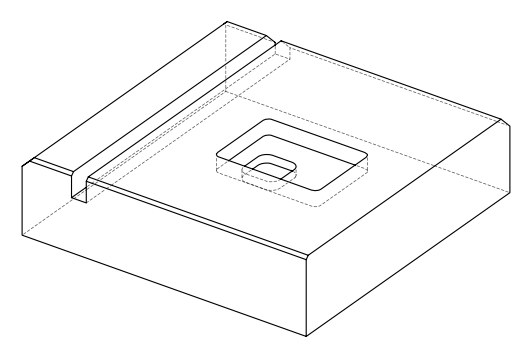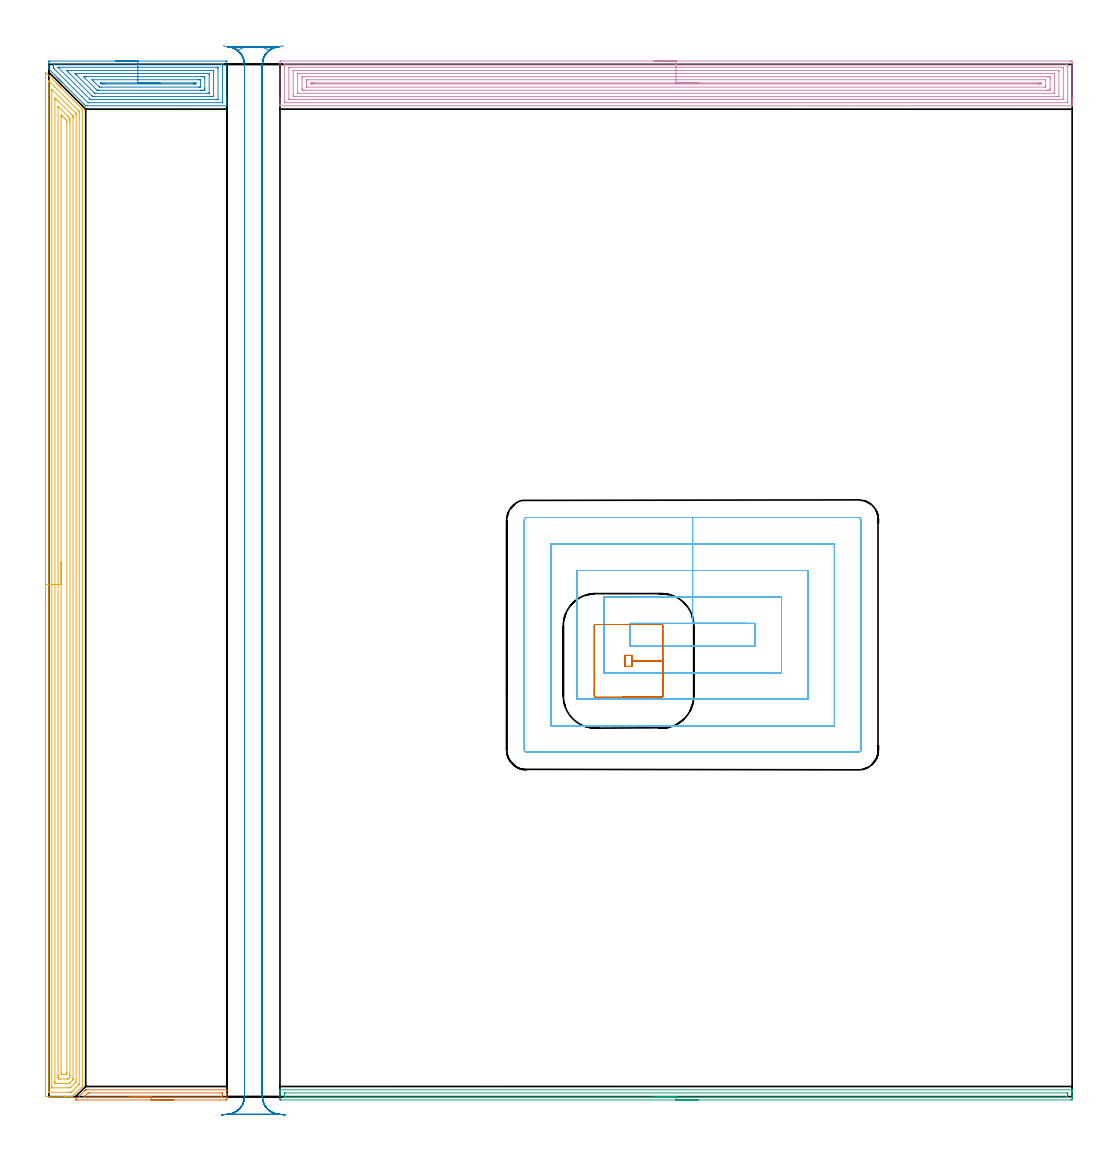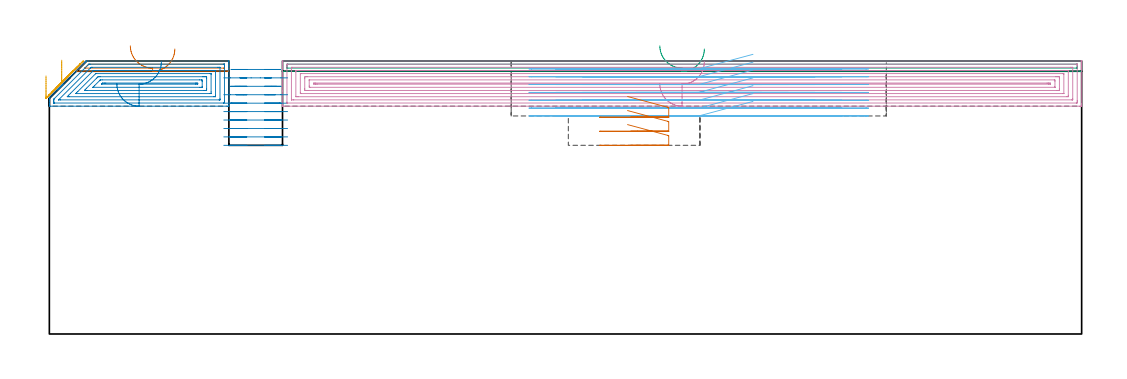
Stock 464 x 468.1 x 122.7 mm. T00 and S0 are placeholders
(PLAN: 8 operations, 3 tool changes, 103.9 min)
(1 AREA_MILL | FG_CHAMFER_SURFACE | UGT0205_001 | 1.24 min | 792 mm3)
(2 AREA_MILL_1 | FG_CHAMFER_SURFACE_1 | UGT0205_001 | 4.95 min | 18239 mm3)
(3 AREA_MILL_2 | FG_CHAMFER_SURFACE_2 | UGT0205_001 | 5.92 min | 3836 mm3)
(4 AREA_MILL_3 | FG_CHAMFER_SURFACE_3 | UGT0205_001 | 23.22 min | 75639 mm3)
(5 AREA_MILL_4 | FG_CHAMFER_SURFACE_4 | UGT0205_001 | 22.22 min | 63176 mm3)
(6 MILL_RECTANGULAR_POCKET | POCKET_RECTANGULAR_STRAIGHT | NXT0201_012 | Follow Part, ap 4, ae 75% | 24.22 min | 508058 mm3)
(7 MILL_RECTANGULAR_POCKET_1 | POCKET_RECTANGULAR_STRAIGHT_1 | UGT0201_006 | Follow Part, ap 7, ae 75% | 1.56 min | 45173 mm3)
(8 MILL_RECTANGULAR_SLOT | SLOT_RECTANGULAR | NXT0201_012 | Follow Part, ap 4, ae 75% | 20.57 min | 424303 mm3)
(TOOL UGT0205_001 | Chamfer Mill 20 x 3 x 45 deg. | D20 FL50 Z2)
(TOOL NXT0201_012 | ENDMILL 16mm [2P460-1600-NA 1630] | D16 FL38 Z6)
(TOOL UGT0201_006 | End Mill 28 mm | D28 FL25 Z2)
(OP 1 AREA_MILL)
G17 G21 G94 G90
T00 M6
G54
G17 G0 G90 X56.4 Y-1.5 S1061 M3
G43 Z132.7 H0
Z128.1
G94 G1 X56.362 Z127.228 F250.
X56.248 Z126.364
X56.059 Z125.512
X55.797 Z124.68
X55.463 Z123.874
X55.06 Z123.1
X54.592 Z122.364
X54.06 Z121.672
X53.471 Z121.029
X52.828 Z120.44
X52.136 Z119.909
X51.4 Z119.44
X50.626 Z119.037
X49.82 Z118.703
X48.988 Z118.441
X48.136 Z118.252
X47.272 Z118.138
X46.4 Z118.1
X12.296 Y-1.499 Z118.101
X12.118 Y-1.492 Z118.105
X12.188 Y-1.417 Z118.18
X12.351 Y-1.249 Z118.35
X16.2 Y2.6 Z122.199
X16.619 Y3.019 Z122.619
X16.705 Y3.094 Z122.692
X17.088 Y3.1 Z122.7
X80.598
X80.69 Y3.097 Z122.689
X80.693 Y3.082 Z122.674
X80.7 Y2.857 Z122.456
Y1.209 Z120.808
Y0.8 Z120.396
Y0.596 Z120.193
Y-0.087 Z119.51
Y-0.291 Z119.306
X80.696 Y-0.974 Z118.62
X80.693 Y-1.49 Z118.104
X80.673 Y-1.492 Z118.103
X80.153 Y-1.5 Z118.1
X46.4
Y-0.086 Z119.514
X16.2
X15.995 Y-0.079 Z119.521
X16.008 Y-0.051 Z119.549
X16.017 Y-0.038 Z119.562
X16.082 Y0.031 Z119.631
X16.149 Y0.099 Z119.699
X17.088 Y1.038 Z120.638
X17.416 Y1.36 Z120.96
X17.608 Y1.546 Z121.146
X17.759 Y1.679 Z121.279
X17.976 Y1.686 Z121.286
X78.377
X78.598 Y1.679 Z121.279
X78.691 Y1.671 Z121.271
X78.695 Y1.617 Z121.217
X78.697 Y1.561 Z121.161
X78.7 Y1.365 Z120.965
Y0.8 Z120.4
Y0.478 Z120.078
X78.696 Y0.155 Z119.755
X78.69 Y-0.059 Z119.541
X78.687 Y-0.08 Z119.52
X78.68 Y-0.082 Z119.518
X78.654 Y-0.084 Z119.516
X78.599 Y-0.085 Z119.515
X78.377 Y-0.086 Z119.514
X46.4
X45.528 Z119.552
X44.664 Z119.666
X43.812 Z119.855
X42.98 Z120.117
X42.174 Z120.451
X41.4 Z120.854
X40.664 Z121.323
X39.972 Z121.854
X39.329 Z122.443
X38.74 Z123.086
X38.208 Z123.778
X37.74 Z124.514
X37.337 Z125.288
X37.003 Z126.094
X36.741 Z126.926
X36.552 Z127.778
X36.438 Z128.643
X36.4 Z129.514
G0 Z132.7
M5
M2
(OP 2 AREA_MILL_1)
G17 G21 G94 G90
T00 M6
G54
G17 G0 G90 X30.35 Y469.6 S1061 M3
G43 Z132.7 H0
Z112.4
G94 G1 X30.388 Z111.528 F250.
X30.502 Z110.664
X30.691 Z109.812
X30.953 Z108.98
X31.287 Z108.174
X31.69 Z107.4
X32.158 Z106.664
X32.69 Z105.972
X33.279 Z105.329
X33.922 Z104.74
X34.614 Z104.209
X35.35 Z103.74
X36.124 Z103.337
X36.93 Z103.003
X37.762 Z102.741
X38.614 Z102.552
X39.478 Z102.438
X40.35 Z102.4
X80.087
X80.526 Y469.595 Z102.403
X80.69 Y469.592 Z102.406
X80.7 Y469.424 Z102.574
Y453.002 Z118.993
Y452.398 Z119.597
Y451.844 Z120.153
Y451.516 Z120.48
Y450.963 Z121.033
Y450.634 Z121.36
Y449.978 Z122.021
Y449.637 Z122.362
X80.694 Y449.304 Z122.686
X80.693 Y449.302 Z122.688
X80.534 Y449.3 Z122.7
X17.579
X16.731 Y449.305 Z122.695
X16.7 Y449.307 Z122.693
X16.686 Y449.316 Z122.683
X16.247 Y449.753 Z122.247
X15.806 Y450.194 Z121.806
X6.242 Y459.757 Z112.241
X6.107 Y459.891 Z112.105
X5.971 Y460.028 Z111.969
X5.807 Y460.192 Z111.806
X5.666 Y460.332 Z111.664
X5.524 Y460.475 Z111.523
X5.372 Y460.627 Z111.371
X5.225 Y460.772 Z111.223
X5.078 Y460.921 Z111.076
X4.937 Y461.062 Z110.935
X4.785 Y461.213 Z110.782
X4.631 Y461.368 Z110.63
X4.501 Y461.498 Z110.5
X4.344 Y461.654 Z110.341
X4.185 Y461.814 Z110.184
X4.066 Y461.933 Z110.065
X3.903 Y462.095 Z109.9
X3.738 Y462.261 Z109.737
X0.002 Y465.998 Z106.001
X0. Y466.005 Z105.994
Y466.727 Z105.272
Y467.384 Z104.611
Y468.594 Z103.403
X0.005 Y469.147 Z102.847
X0.01 Y469.59 Z102.405
X0.16 Y469.594 Z102.402
X0.613 Y469.6 Z102.4
X40.35
Y468.186 Z103.814
X78.301 Y468.185 Z103.815
X78.383 Y468.184 Z103.816
X78.67 Y468.179 Z103.821
X78.69 Y468.086 Z103.914
X78.697 Y467.875 Z104.125
X78.699 Y467.384 Z104.616
X78.7 Y466.99 Z105.01
X78.699 Y451.516 Z120.484
X78.697 Y451.125 Z120.875
X78.69 Y450.732 Z121.268
X78.677 Y450.721 Z121.279
X78.656 Y450.718 Z121.282
X78.606 Y450.716 Z121.284
X78.504 Y450.715 Z121.285
X78.301 Y450.714 Z121.286
X18.391
X17.985 Y450.718 Z121.282
X17.783 Y450.721 Z121.279
X17.736 Y450.726 Z121.274
X17.678 Y450.779 Z121.221
X17.579 Y450.872 Z121.128
X14.954 Y453.496 Z118.504
X2.399 Y466.051 Z105.949
X2.174 Y466.279 Z105.721
X2.064 Y466.393 Z105.607
X2.013 Y466.449 Z105.551
X2.01 Y466.502 Z105.498
X2.002 Y466.894 Z105.106
X2.001 Y467.384 Z104.616
X2.003 Y467.775 Z104.225
X2.01 Y468.168 Z103.832
X2.023 Y468.179 Z103.821
X2.044 Y468.182 Z103.818
X2.094 Y468.184 Z103.816
X2.196 Y468.185 Z103.815
X2.399 Y468.186 Z103.814
X40.35
Y466.772 Z105.228
X76.243 Y466.771 Z105.229
X76.515
X76.606 Y466.769 Z105.231
X76.677 Y466.765 Z105.235
X76.69 Y466.763 Z105.237
X76.694 Y466.736 Z105.264
X76.697 Y466.685 Z105.315
X76.699 Y466.502 Z105.498
X76.7 Y466.32 Z105.68
X76.699 Y452.217 Z119.783
X76.693 Y452.155 Z119.845
X76.69 Y452.137 Z119.863
X76.683 Y452.135 Z119.865
X76.651 Y452.132 Z119.868
X76.515 Y452.13 Z119.87
X75.895 Y452.129 Z119.871
X75.622 Y452.128 Z119.872
X19.365 Y452.129 Z119.871
X19.095 Y452.131 Z119.869
X18.821 Y452.135 Z119.865
X18.767 Y452.143 Z119.857
X18.74 Y452.167 Z119.833
X18.675 Y452.228 Z119.772
X18.502 Y452.398 Z119.602
X18.472 Y452.427 Z119.573
X4.398 Y466.502 Z105.498
X4.185 Y466.719 Z105.281
X4.146 Y466.765 Z105.235
X4.149 Y466.766 Z105.234
X4.185 Y466.768 Z105.232
X4.806 Y466.771 Z105.229
X5.078
X40.35 Y466.772 Z105.228
Y465.357 Z106.643
X73.836
X74.104 Y465.356 Z106.644
X74.574 Y465.352 Z106.648
X74.678 Y465.35 Z106.65
X74.69 Y465.169 Z106.831
X74.7 Y464.769 Z107.231
Y464.739 Z107.261
X74.699 Y453.734 Z118.266
X74.697 Y453.628 Z118.372
X74.694 Y453.575 Z118.425
X74.691 Y453.554 Z118.446
X74.669 Y453.55 Z118.45
X74.459 Y453.546 Z118.454
X73.836 Y453.543 Z118.457
X73.569
X20.258
X19.99 Y453.544 Z118.456
X19.836 Y453.548 Z118.452
X19.82 Y453.549 Z118.451
X19.779 Y453.581 Z118.419
X19.675 Y453.679 Z118.321
X19.548 Y453.802 Z118.198
X9.542 Y463.806 Z108.194
X8.65 Y464.7 Z107.3
X8.611 Y464.739 Z107.261
X8.031 Y465.35 Z106.65
X8.65 Y465.355 Z106.645
X8.917 Y465.357 Z106.643
X40.35
Y463.943 Z108.057
X72.137
X72.31 Y463.941 Z108.059
X72.655 Y463.936 Z108.064
X72.692 Y463.93 Z108.07
X72.695 Y463.923 Z108.077
X72.698 Y463.9 Z108.1
X72.7 Y463.858 Z108.142
Y463.217 Z108.783
X72.699 Y455.284 Z116.716
X72.693 Y455.042 Z116.958
X72.69 Y454.969 Z117.031
X72.396 Y454.961 Z117.039
X72.223 Y454.958 Z117.042
X21.065
X20.892 Y454.961 Z117.039
X20.846 Y454.964 Z117.036
X20.833 Y454.972 Z117.028
X20.806 Y454.994 Z117.006
X20.756 Y455.042 Z116.958
X12.822 Y462.976 Z109.024
X12.221 Y463.579 Z108.421
X11.952 Y463.858 Z108.142
X11.892 Y463.937 Z108.063
X12.049 Y463.941 Z108.059
X12.135 Y463.943 Z108.057
X40.35
Y462.529 Z109.471
X69.372
X69.826 Y462.527 Z109.473
X70.265 Y462.523 Z109.477
X70.69 Y462.518 Z109.482
X70.695 Y462.095 Z109.905
X70.699 Y461.666 Z110.334
Y457.258 Z114.742
X70.696 Y456.805 Z115.195
X70.693 Y456.383 Z115.617
X70.265 Y456.377 Z115.623
X69.81 Y456.373 Z115.627
X69.372 Y456.371 Z115.629
X68.918
X22.937
X22.483 Y456.372 Z115.628
X22.044 Y456.376 Z115.624
X21.902 Y456.378 Z115.622
X21.749 Y456.511 Z115.489
X21.447 Y456.805 Z115.195
X21.151 Y457.097 Z114.903
X16.686 Y461.561 Z110.439
X16.155 Y462.095 Z109.905
X15.793 Y462.462 Z109.538
X15.743 Y462.522 Z109.478
X15.793 Y462.523 Z109.477
X16.248 Y462.527 Z109.473
X16.686 Y462.529 Z109.471
X17.139
X40.35
Y461.115 Z110.885
X67.685
X68.479 Y461.114 Z110.886
X68.581 Y461.112 Z110.888
X68.661 Y461.108 Z110.892
X68.691 Y461.104 Z110.896
X68.695 Y461.088 Z110.912
X68.697 Y461.068 Z110.932
X68.7 Y460.995 Z111.005
X68.699 Y458.568 Z113.432
X68.698 Y458.352 Z113.648
X68.69 Y458.132 Z113.868
X68.667 Y457.792 Z114.208
X68.479 Y457.788 Z114.212
X68.378 Y457.786 Z114.214
X67.586 Y457.785 Z114.215
X23.73 Y457.786 Z114.214
X22.937 Y457.791 Z114.209
X22.917 Y457.792 Z114.208
X22.891 Y457.814 Z114.186
X22.837 Y457.863 Z114.137
X22.734 Y457.964 Z114.036
X22.53 Y458.167 Z113.833
X20.258 Y460.439 Z111.561
X19.606 Y461.103 Z110.897
X19.602 Y461.109 Z110.891
X19.611 Y461.11 Z110.89
X19.653 Y461.113 Z110.887
X19.739 Y461.114 Z110.886
X19.912 Y461.115 Z110.885
X40.35
Y459.7 Z112.3
X65.8
X66.443 Y459.696 Z112.304
X66.693 Y459.693 Z112.307
X66.7 Y459.45 Z112.55
Y459.443 Z112.557
X66.693 Y459.207 Z112.793
X66.052 Y459.201 Z112.799
X65.8 Y459.2 Z112.8
X25.362
X24.723 Y459.201 Z112.799
X24.079 Y459.204 Z112.796
X23.962 Y459.207 Z112.793
X23.83 Y459.323 Z112.677
X23.699 Y459.45 Z112.55
X23.568 Y459.581 Z112.419
X23.487 Y459.667 Z112.333
X23.464 Y459.695 Z112.305
X23.465
X23.492 Y459.698 Z112.302
X23.577 Y459.7 Z112.3
X40.35
X41.222 Z112.338
X42.086 Z112.451
X42.938 Z112.64
X43.77 Z112.903
X44.576 Z113.236
X45.35 Z113.639
X46.086 Z114.108
X46.778 Z114.639
X47.421 Z115.228
X48.01 Z115.872
X48.542 Z116.564
X49.01 Z117.3
X49.413 Z118.073
X49.747 Z118.879
X50.009 Z119.711
X50.198 Z120.563
X50.312 Z121.428
X50.35 Z122.3
G0 Z132.7
M5
M2
(OP 3 AREA_MILL_2)
G17 G21 G94 G90
T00 M6
G54
G17 G0 G90 X294.4 Y-1.5 S1061 M3
G43 Z132.7 H0
Z128.1
G94 G1 X294.362 Z127.228 F250.
X294.248 Z126.364
X294.059 Z125.512
X293.797 Z124.68
X293.463 Z123.874
X293.06 Z123.1
X292.592 Z122.364
X292.06 Z121.672
X291.471 Z121.029
X290.828 Z120.44
X290.136 Z119.908
X289.4 Z119.44
X288.626 Z119.037
X287.82 Z118.703
X286.988 Z118.441
X286.136 Z118.252
X285.272 Z118.138
X284.4 Z118.1
X105.409
X104.886 Y-1.494 Z118.103
X104.808 Y-1.491 Z118.105
X104.8 Y-0.974 Z118.621
Y-0.692 Z118.903
Y-0.087 Z119.507
Y0.476 Z120.073
Y0.8 Z120.396
Y1.363 Z120.959
Y1.687 Z121.282
Y2.334 Z121.933
Y2.716 Z122.315
X104.807 Y3.071 Z122.662
X104.81 Y3.097 Z122.688
X104.963 Y3.1 Z122.7
X463.837
X463.99 Y3.097 Z122.688
X463.993 Y3.071 Z122.662
X464. Y2.716 Z122.315
Y2.334 Z121.933
Y1.687 Z121.282
Y0.476 Z120.073
Y-0.087 Z119.507
Y-0.692 Z118.903
X463.998 Y-0.974 Z118.621
X463.992 Y-1.491 Z118.105
X463.914 Y-1.494 Z118.103
X463.391 Y-1.5 Z118.1
X284.4
Y-0.086 Z119.514
X107.195
X106.972 Y-0.084 Z119.516
X106.861 Y-0.081 Z119.519
X106.814 Y-0.079 Z119.521
X106.81 Y-0.045 Z119.555
X106.806 Y0.054 Z119.654
X106.801 Y0.304 Z119.904
Y0.8 Z120.4
X106.802 Y1.19 Z120.79
X106.81 Y1.584 Z121.184
X106.814 Y1.679 Z121.279
X106.861 Y1.681 Z121.281
X106.972 Y1.684 Z121.284
X107.195 Y1.686 Z121.286
X461.605
X461.828 Y1.684 Z121.284
X461.939 Y1.681 Z121.281
X461.986 Y1.679 Z121.279
X461.99 Y1.645 Z121.245
X461.994 Y1.546 Z121.146
X461.999 Y1.296 Z120.896
Y0.8 Z120.4
X461.998 Y0.41 Z120.01
X461.99 Y0.016 Z119.616
X461.986 Y-0.079 Z119.521
X461.939 Y-0.081 Z119.519
X461.828 Y-0.084 Z119.516
X461.605 Y-0.086 Z119.514
X284.4
X283.528 Z119.552
X282.664 Z119.666
X281.812 Z119.855
X280.98 Z120.117
X280.174 Z120.451
X279.4 Z120.854
X278.664 Z121.323
X277.972 Z121.854
X277.329 Z122.443
X276.74 Z123.086
X276.208 Z123.778
X275.74 Z124.514
X275.337 Z125.288
X275.003 Z126.094
X274.741 Z126.926
X274.552 Z127.778
X274.438 Z128.643
X274.4 Z129.514
G0 Z132.7
M5
M2
(OP 4 AREA_MILL_3)
G17 G21 G94 G90
T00 M6
G54
G17 G0 G90 X274.4 Y469.6 S1061 M3
G43 Z132.7 H0
Z112.4
G94 G1 X274.438 Z111.529 F250.
X274.552 Z110.664
X274.741 Z109.812
X275.003 Z108.98
X275.337 Z108.174
X275.74 Z107.4
X276.208 Z106.664
X276.74 Z105.972
X277.329 Z105.329
X277.972 Z104.74
X278.664 Z104.209
X279.4 Z103.74
X280.174 Z103.337
X280.98 Z103.003
X281.812 Z102.741
X282.664 Z102.552
X283.528 Z102.438
X284.4 Z102.4
X462.932
X463.391 Y469.599 Z102.401
X463.844 Y469.595 Z102.403
X463.991 Y469.592 Z102.406
X463.995 Y469.147 Z102.85
X464. Y468.545 Z103.452
Y452.999 Z118.996
Y452.398 Z119.596
Y451.838 Z120.159
Y451.516 Z120.48
Y450.956 Z121.04
Y450.634 Z121.36
Y449.991 Z122.008
Y449.63 Z122.369
X463.994 Y449.304 Z122.687
X463.993 Y449.303 Z122.688
X463.84 Y449.3 Z122.7
X463.837
X104.961
X104.807 Y449.303 Z122.688
X104.806 Y449.304 Z122.686
X104.8 Y449.629 Z122.37
Y449.991 Z122.008
Y450.634 Z121.36
Y451.838 Z120.159
Y452.398 Z119.596
Y462.836 Z109.161
Y468.546 Z103.451
X104.805 Y469.147 Z102.85
X104.81 Y469.592 Z102.406
X104.956 Y469.595 Z102.403
X105.409 Y469.6 Z102.4
X284.4
Y468.186 Z103.814
X461.605 Y468.185 Z103.815
X461.688 Y468.184 Z103.816
X461.972 Y468.179 Z103.821
X461.99 Y468.086 Z103.914
X461.997 Y467.879 Z104.121
X461.999 Y467.384 Z104.616
X462. Y466.994 Z105.006
X461.999 Y451.128 Z120.872
X461.991 Y450.737 Z121.263
X461.989 Y450.72 Z121.28
X461.984 Y450.718 Z121.282
X461.96 Y450.716 Z121.284
X461.91 Y450.715 Z121.285
X461.808 Y450.714 Z121.286
X107.195 Y450.715 Z121.285
X107.112 Y450.716 Z121.284
X106.828 Y450.721 Z121.279
X106.81 Y450.814 Z121.186
X106.803 Y451.021 Z120.979
X106.801 Y451.516 Z120.484
X106.8 Y451.906 Z120.094
X106.801 Y467.773 Z104.227
X106.809 Y468.163 Z103.837
X106.811 Y468.18 Z103.82
X106.816 Y468.182 Z103.818
X106.84 Y468.184 Z103.816
X106.89 Y468.185 Z103.815
X106.992 Y468.186 Z103.814
X284.4
Y466.771 Z105.229
X459.548
X459.82 Y466.769 Z105.231
X459.91 Y466.768 Z105.232
X459.975 Y466.765 Z105.235
X459.99 Y466.68 Z105.32
X459.995 Y466.502 Z105.498
X459.999 Y466.326 Z105.674
Y452.398 Z119.602
X459.997 Y452.223 Z119.777
X459.99 Y452.162 Z119.838
X459.982 Y452.135 Z119.865
X459.955 Y452.134 Z119.866
X459.82 Y452.131 Z119.869
X459.199 Y452.129 Z119.871
X458.927
X109.252
X108.98 Y452.131 Z119.869
X108.89 Y452.132 Z119.868
X108.826 Y452.135 Z119.865
X108.81 Y452.22 Z119.78
X108.805 Y452.398 Z119.602
X108.801 Y452.574 Z119.426
Y466.502 Z105.498
X108.803 Y466.677 Z105.323
X108.81 Y466.738 Z105.262
X108.818 Y466.765 Z105.235
X108.845 Y466.766 Z105.234
X108.98 Y466.769 Z105.231
X109.601 Y466.771 Z105.229
X109.873
X284.4
Y465.357 Z106.643
X457.409 Y465.356 Z106.644
X457.878 Y465.352 Z106.648
X457.982 Y465.35 Z106.65
X457.99 Y465.168 Z106.832
X458. Y464.774 Z107.226
Y464.739 Z107.261
X457.999 Y453.737 Z118.263
X457.998 Y453.631 Z118.369
X457.994 Y453.578 Z118.422
X457.991 Y453.556 Z118.444
X457.973 Y453.55 Z118.45
X457.764 Y453.546 Z118.454
X457.142 Y453.543 Z118.457
X456.875
X111.391
X110.922 Y453.548 Z118.452
X110.818 Y453.55 Z118.45
X110.81 Y453.732 Z118.268
X110.8 Y454.126 Z117.874
Y454.161 Z117.839
Y465.163 Z106.837
X110.802 Y465.269 Z106.731
X110.806 Y465.322 Z106.678
X110.809 Y465.344 Z106.656
X110.827 Y465.35 Z106.65
X111.036 Y465.354 Z106.646
X111.658 Y465.357 Z106.643
X111.925
X284.4
Y463.943 Z108.057
X455.443
X455.615 Y463.942 Z108.058
X455.96 Y463.936 Z108.064
X455.992 Y463.93 Z108.07
X455.996 Y463.923 Z108.077
X455.999 Y463.9 Z108.1
Y455.289 Z116.711
X455.994 Y455.042 Z116.958
X455.99 Y454.97 Z117.03
X455.702 Y454.961 Z117.039
X455.529 Y454.958 Z117.042
X455.443 Y454.957 Z117.043
X113.357
X113.185 Y454.958 Z117.042
X112.84 Y454.964 Z117.036
X112.808 Y454.97 Z117.03
X112.804 Y454.977 Z117.023
X112.801 Y455. Z117.
Y463.611 Z108.389
X112.806 Y463.858 Z108.142
X112.81 Y463.93 Z108.07
X113.098 Y463.939 Z108.061
X113.271 Y463.942 Z108.058
X113.357 Y463.943 Z108.057
X284.4
Y462.529 Z109.471
X452.678 Y462.528 Z109.472
X453.133 Y462.527 Z109.473
X453.571 Y462.522 Z109.478
X453.99 Y462.512 Z109.488
X453.996 Y462.095 Z109.905
X453.999 Y461.671 Z110.329
X454. Y457.264 Z114.736
X453.997 Y456.805 Z115.195
X453.993 Y456.388 Z115.612
X453.571 Y456.378 Z115.622
X453.116 Y456.373 Z115.627
X452.678 Y456.372 Z115.628
X452.225 Y456.371 Z115.629
X116.122 Y456.372 Z115.628
X115.667 Y456.373 Z115.627
X115.229 Y456.378 Z115.622
X114.81 Y456.388 Z115.612
X114.805 Y456.805 Z115.195
X114.801 Y457.229 Z114.771
X114.8 Y461.636 Z110.364
X114.803 Y462.095 Z109.905
X114.807 Y462.512 Z109.488
X115.229 Y462.522 Z109.478
X115.684 Y462.527 Z109.473
X116.122 Y462.528 Z109.472
X116.575 Y462.529 Z109.471
X284.4
Y461.115 Z110.885
X451.785 Y461.114 Z110.886
X451.887 Y461.113 Z110.887
X451.965 Y461.108 Z110.892
X451.991 Y461.102 Z110.898
X451.995 Y461.088 Z110.912
X451.998 Y461.07 Z110.93
X452. Y461.001 Z110.999
X451.999 Y458.358 Z113.642
X451.991 Y458.145 Z113.855
X451.974 Y457.792 Z114.208
X451.785 Y457.788 Z114.212
X451.685 Y457.786 Z114.214
X117.015
X116.913 Y457.787 Z114.213
X116.835 Y457.792 Z114.208
X116.809 Y457.797 Z114.203
X116.805 Y457.812 Z114.188
X116.802 Y457.83 Z114.17
X116.8 Y457.899 Z114.101
X116.801 Y460.542 Z111.458
X116.809 Y460.755 Z111.245
X116.826 Y461.108 Z110.892
X117.015 Y461.112 Z110.888
X117.115 Y461.114 Z110.886
X284.4 Y461.115 Z110.885
Y459.7 Z112.3
X449.107
X449.749 Y459.697 Z112.303
X450. Y459.693 Z112.307
Y459.207 Z112.793
X449.36 Y459.201 Z112.799
X449.107 Y459.2 Z112.8
X448.468
X119.693
X119.051 Y459.203 Z112.797
X118.8 Y459.207 Z112.793
Y459.693 Z112.307
X119.44 Y459.699 Z112.301
X119.693 Y459.7 Z112.3
X120.332
X284.4
X285.272 Z112.338
X286.136 Z112.451
X286.988 Z112.64
X287.82 Z112.903
X288.626 Z113.236
X289.4 Z113.639
X290.136 Z114.108
X290.828 Z114.639
X291.471 Z115.229
X292.06 Z115.872
X292.592 Z116.564
X293.06 Z117.3
X293.463 Z118.073
X293.797 Z118.879
X294.059 Z119.711
X294.248 Z120.563
X294.362 Z121.428
X294.4 Z122.3
G0 Z132.7
M5
M2
(OP 5 AREA_MILL_4)
G17 G21 G94 G90
T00 M6
G54
G17 G0 G90 X-1.5 Y222.25 S1061 M3
G43 Z132.7 H0
Z116.
G94 G1 Y222.288 Z115.128 F250.
Y222.402 Z114.264
Y222.591 Z113.412
Y222.853 Z112.58
Y223.187 Z111.774
Y223.59 Z111.
Y224.059 Z110.264
Y224.59 Z109.572
Y225.179 Z108.929
Y225.822 Z108.34
Y226.514 Z107.808
Y227.25 Z107.34
Y228.024 Z106.937
Y228.83 Z106.603
Y229.662 Z106.341
Y230.514 Z106.152
Y231.378 Z106.038
Y232.25 Z106.
Y464.465
X-1.494 Y464.483 Z106.004
X-1.468 Y464.465 Z106.03
X-1.385 Y464.386 Z106.114
X-1.37 Y464.371 Z106.129
X3.402 Y459.598 Z110.902
X3.77 Y459.232 Z111.266
X4.242 Y458.758 Z111.742
X4.498 Y458.503 Z111.996
X4.65 Y458.352 Z112.145
X4.797 Y458.204 Z112.295
X4.945 Y458.056 Z112.443
X5.09 Y457.912 Z112.586
X5.23 Y457.771 Z112.728
X5.392 Y457.609 Z112.89
X5.53 Y457.472 Z113.026
X11.204 Y451.796 Z118.704
X15.193 Y447.807 Z122.692
X15.2 Y447.772 Z122.7
Y5.102
X15.196 Y4.594 Z122.689
X14.732 Y4.131 Z122.231
X10.934 Y0.333 Z118.432
X10.81 Y0.208 Z118.306
X10.633 Y0.035 Z118.131
X10.599 Y0.009 Z118.096
X10.59 Y0.004 Z118.087
X10.564 Y0. Z118.062
X9.49 Z116.984
X8.248 Z115.745
X7.73 Z115.224
X7.109 Z114.604
X-1.33 Y0.001 Z106.168
X-1.492 Y0.01 Z106.006
X-1.499 Y0.173 Z105.999
X-1.5 Y134.536 Z106.
Y232.25
X-0.086 Z107.414
X-0.085 Y460.186 Z107.415
X-0.084 Y460.292 Z107.416
X-0.079 Y460.57 Z107.421
X-0.076 Y460.615 Z107.424
X-0.036 Y460.58 Z107.464
X0.008 Y460.538 Z107.508
X0.258 Y460.292 Z107.758
X13.01 Y447.541 Z120.51
X13.669 Y446.878 Z121.169
X13.765 Y446.774 Z121.265
X13.779 Y446.75 Z121.279
X13.781 Y446.729 Z121.281
X13.784 Y446.68 Z121.284
X13.785 Y446.483 Z121.285
X13.786 Y446.089 Z121.286
X13.785 Y5.997 Z121.285
X13.784 Y5.8 Z121.284
X13.781 Y5.701 Z121.281
X13.779 Y5.656 Z121.279
X13.759 Y5.621 Z121.259
X13.571 Y5.427 Z121.071
X13.252 Y5.102 Z120.752
X10.57 Y2.42 Z118.07
X10.468 Y2.32 Z117.968
X10.37 Y2.226 Z117.87
X10.134 Y2.01 Z117.634
X9.899 Y2.003 Z117.399
X9.49 Y2.001 Z116.99
X9.023 Y2. Z116.523
X0.223 Z107.723
X0.005 Y2.002 Z107.505
X-0.03 Y2.005 Z107.47
X-0.066 Y2.01 Z107.434
X-0.079 Y2.02 Z107.421
X-0.08 Y2.047 Z107.42
X-0.085 Y2.313 Z107.415
X-0.086 Y232.25 Z107.414
X1.328 Z108.828
X1.329 Y456.066 Z108.829
X1.331 Y456.715 Z108.831
X1.332 Y456.752 Z108.832
X1.333 Y456.755 Z108.833
X1.382 Y456.715 Z108.882
X1.57 Y456.529 Z109.07
X12.13 Y445.971 Z119.63
X12.343 Y445.746 Z119.843
X12.365 Y445.713 Z119.865
X12.367 Y445.629 Z119.867
X12.37 Y445.498 Z119.87
X12.371 Y445.335 Z119.871
Y445.089
Y7.785
X12.37 Y7.541 Z119.87
X12.364 Y6.891 Z119.864
X12.353 Y6.664 Z119.853
X12.13 Y6.434 Z119.63
X11.915 Y6.215 Z119.415
X11.698 Y5.997 Z119.198
X10.141 Y4.441 Z117.641
X9.904 Y4.208 Z117.404
X9.689 Y4.006 Z117.189
X8.61 Y4. Z116.11
X1.775 Z109.275
X1.57 Y4.002 Z109.07
X1.366 Y4.008 Z108.866
X1.342 Y4.01 Z108.842
X1.335 Y4.021 Z108.835
X1.332 Y4.061 Z108.832
X1.33 Y4.126 Z108.83
X1.329 Y4.208 Z108.829
X1.328 Y4.454 Z108.828
Y232.25
X2.743 Z110.243
X2.744 Y451.945 Z110.244
X2.745 Y452.243 Z110.245
X2.75 Y452.833 Z110.25
X3.33 Y452.314 Z110.83
X3.406 Y452.243 Z110.906
X4.21 Y451.441 Z111.71
X10.562 Y445.089 Z118.062
X10.761 Y444.888 Z118.261
X10.895 Y444.748 Z118.395
X10.943 Y444.696 Z118.443
X10.95 Y444.676 Z118.45
X10.953 Y444.641 Z118.453
X10.956 Y444.493 Z118.456
X10.957 Y444.195 Z118.457
Y443.598
Y8.68
X10.955 Y8.085 Z118.455
X10.952 Y7.785 Z118.452
X10.95 Y7.716 Z118.45
X10.898 Y7.657 Z118.398
X10.811 Y7.563 Z118.311
X10.7 Y7.45 Z118.2
X9.813 Y6.562 Z117.313
X9.49 Y6.241 Z116.99
X9.367 Y6.122 Z116.867
X9.258 Y6.019 Z116.758
X9.048 Y6.01 Z116.548
X8.61 Y6. Z116.11
X3.33 Z110.83
X2.892 Y6.007 Z110.392
X2.784 Y6.01 Z110.284
X2.749 Y6.022 Z110.249
X2.747 Y6.057 Z110.247
X2.745 Y6.147 Z110.245
X2.743 Y6.593 Z110.243
Y6.891
Y232.25
X4.157 Z111.657
Y448.72
X4.158 Y448.774 Z111.658
X4.163 Y448.882 Z111.663
X4.171 Y449.02 Z111.671
X4.21 Y448.984 Z111.71
X4.534 Y448.666 Z112.034
X8.61 Y444.591 Z116.11
X9.004 Y444.195 Z116.504
X9.49 Y443.7 Z116.99
X9.536 Y443.3 Z117.036
X9.539 Y443.25 Z117.039
X9.543 Y442.406 Z117.043
Y442.352
Y10.414
X9.541 Y9.574 Z117.041
X9.54 Y9.523 Z117.04
X9.49 Y8.694 Z116.99
X9.485 Y8.684 Z116.985
X9.481 Y8.68 Z116.981
X9.038 Y8.244 Z116.538
X8.894 Y8.104 Z116.394
X8.775 Y8.01 Z116.275
X8.61 Y8.005 Z116.11
X8.397 Y8.001 Z115.897
X5.09 Z112.59
X4.878 Z112.378
X4.21 Y8.01 Z111.71
X4.162 Y8.68 Z111.662
X4.159 Y8.731 Z111.659
X4.157 Y9.574 Z111.657
Y9.628
Y232.25
X5.571 Z113.071
Y444.195
X5.573 Y444.599 Z113.073
X5.577 Y445.089 Z113.077
X5.578 Y445.15 Z113.078
X5.653 Y445.089 Z113.153
X5.97 Y444.779 Z113.47
X6.558 Y444.195 Z114.058
X6.85 Y443.903 Z114.35
X7.452 Y443.3 Z114.952
X7.73 Y443.022 Z115.23
X8.033 Y442.712 Z115.533
X8.108 Y442.632 Z115.608
X8.122 Y442.614 Z115.622
X8.125 Y442.59 Z115.625
X8.127 Y442.541 Z115.627
X8.128 Y442.406 Z115.628
X8.129 Y442.001 Z115.629
Y10.957
X8.127 Y10.468 Z115.627
X8.124 Y10.068 Z115.624
X8.122 Y10.014 Z115.622
X8.075 Y10.01 Z115.575
X7.96 Y10.005 Z115.46
X7.73 Y10.002 Z115.23
X5.97 Y10. Z113.47
X5.816 Y10.002 Z113.316
X5.694 Y10.005 Z113.194
X5.613 Y10.01 Z113.113
X5.578 Y10.017 Z113.078
X5.577 Y10.063 Z113.077
X5.573 Y10.468 Z113.073
X5.571 Y10.873 Z113.071
Y11.362
Y232.25
Y233.122 Z113.109
Y233.987 Z113.223
Y234.838 Z113.412
Y235.67 Z113.674
Y236.476 Z114.008
Y237.25 Z114.411
Y237.986 Z114.88
Y238.678 Z115.411
Y239.321 Z116.
Y239.91 Z116.643
Y240.442 Z117.335
Y240.91 Z118.071
Y241.313 Z118.845
Y241.647 Z119.651
Y241.909 Z120.483
Y242.098 Z121.335
Y242.212 Z122.2
Y242.25 Z123.071
G0 Z132.7
M5
M2
(OP 6 MILL_RECTANGULAR_POCKET)
G17 G21 G94 G90
T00 M6
G54
G17 G0 G90 X316.265 Y214.6 S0 M3
G43 Z132.7 H1
Z125.7
G94 G1 X291.9 Z119.171 F250.
X263.6 F500.
Y204.2
X320.2
Y214.6
X291.9
Y226.6
X251.6
Y192.2
X332.2
Y226.6
X291.9
Y238.6
X239.6
Y180.2
X344.2
Y238.6
X291.9
Y250.6
X227.6
Y168.2
X356.2
Y250.6
X291.9
Y262.6
X216.7
G3 X215.6 Y261.5 R1.1
G1 Y157.3
G3 X216.7 Y156.2 R1.1
G1 X367.1
G3 X368.2 Y157.3 R1.1
G1 Y261.5
G3 X367.1 Y262.6 R1.1
G1 X291.9
X290.9
G0 X316.265 Y214.6 Z122.171
G1 X291.9 Z115.643 F250.
X263.6 F500.
Y204.2
X320.2
Y214.6
X291.9
Y226.6
X251.6
Y192.2
X332.2
Y226.6
X291.9
Y238.6
X239.6
Y180.2
X344.2
Y238.6
X291.9
Y250.6
X227.6
Y168.2
X356.2
Y250.6
X291.9
Y262.6
X216.7
G3 X215.6 Y261.5 R1.1
G1 Y157.3
G3 X216.7 Y156.2 R1.1
G1 X367.1
G3 X368.2 Y157.3 R1.1
G1 Y261.5
G3 X367.1 Y262.6 R1.1
G1 X291.9
X290.9
G0 X316.265 Y214.6 Z118.643
G1 X291.9 Z112.114 F250.
X263.6 F500.
Y204.2
X320.2
Y214.6
X291.9
Y226.6
X251.6
Y192.2
X332.2
Y226.6
X291.9
Y238.6
X239.6
Y180.2
X344.2
Y238.6
X291.9
Y250.6
X227.6
Y168.2
X356.2
Y250.6
X291.9
Y262.6
X216.7
G3 X215.6 Y261.5 R1.1
G1 Y157.3
G3 X216.7 Y156.2 R1.1
G1 X367.1
G3 X368.2 Y157.3 R1.1
G1 Y261.5
G3 X367.1 Y262.6 R1.1
G1 X291.9
X290.9
G0 X316.265 Y214.6 Z115.114
G1 X291.9 Z108.586 F250.
X263.6 F500.
Y204.2
X320.2
Y214.6
X291.9
Y226.6
X251.6
Y192.2
X332.2
Y226.6
X291.9
Y238.6
X239.6
Y180.2
X344.2
Y238.6
X291.9
Y250.6
X227.6
Y168.2
X356.2
Y250.6
X291.9
Y262.6
X216.7
G3 X215.6 Y261.5 R1.1
G1 Y157.3
G3 X216.7 Y156.2 R1.1
G1 X367.1
G3 X368.2 Y157.3 R1.1
G1 Y261.5
G3 X367.1 Y262.6 R1.1
G1 X291.9
X290.9
G0 X316.265 Y214.6 Z111.586
G1 X291.9 Z105.057 F250.
X263.6 F500.
Y204.2
X320.2
Y214.6
X291.9
Y226.6
X251.6
Y192.2
X332.2
Y226.6
X291.9
Y238.6
X239.6
Y180.2
X344.2
Y238.6
X291.9
Y250.6
X227.6
Y168.2
X356.2
Y250.6
X291.9
Y262.6
X216.7
G3 X215.6 Y261.5 R1.1
G1 Y157.3
G3 X216.7 Y156.2 R1.1
G1 X367.1
G3 X368.2 Y157.3 R1.1
G1 Y261.5
G3 X367.1 Y262.6 R1.1
G1 X291.9
X290.9
G0 X316.265 Y214.6 Z108.057
G1 X291.9 Z101.529 F250.
X263.6 F500.
Y204.2
X320.2
Y214.6
X291.9
Y226.6
X251.6
Y192.2
X332.2
Y226.6
X291.9
Y238.6
X239.6
Y180.2
X344.2
Y238.6
X291.9
Y250.6
X227.6
Y168.2
X356.2
Y250.6
X291.9
Y262.6
X216.7
G3 X215.6 Y261.5 R1.1
G1 Y157.3
G3 X216.7 Y156.2 R1.1
G1 X367.1
G3 X368.2 Y157.3 R1.1
G1 Y261.5
G3 X367.1 Y262.6 R1.1
G1 X291.9
X290.9
G0 X316.265 Y214.6 Z104.529
G1 X291.9 Z98. F250.
X263.6 F500.
Y204.2
X320.2
Y214.6
X291.9
Y226.6
X251.6
Y192.2
X332.2
Y226.6
X291.9
Y238.6
X239.6
Y180.2
X344.2
Y238.6
X291.9
Y250.6
X227.6
Y168.2
X356.2
Y250.6
X291.9
Y262.6
X216.7
G3 X215.6 Y261.5 R1.1
G1 Y157.3
G3 X216.7 Y156.2 R1.1
G1 X367.1
G3 X368.2 Y157.3 R1.1
G1 Y261.5
G3 X367.1 Y262.6 R1.1
G1 X291.9
X290.9
G0 Z132.7
M5
M2
(OP 7 MILL_RECTANGULAR_POCKET_1)
G17 G21 G94 G90
T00 M6
G54
G17 G0 G90 X259.877 Y181.1 S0 M3
G43 Z132.7 H0
Z106.75
G94 G1 X277.925 Y181.108 Z101.914 F250.
X277.998 Y181.134 Z101.893
X278.071 Y181.159 Z101.872
X278.23 Y181.274 Z101.82
X278.344 Y181.434 Z101.767
X278.4 Y181.622 Z101.714
Y197.6 Z97.433
X264.4
Y200.1 F500.
X261.3
Y195.1
X264.4
Y197.6
X278.4
Y213.5
G3 X277.8 Y214.1 R0.6
G1 X247.9
G3 X247.3 Y213.5 R0.6
G1 Y181.7
G3 X247.9 Y181.1 R0.6
G1 X277.8
G3 X278.4 Y181.7 R0.6
G1 Y197.6
Y198.6
G0 X259.877 Y181.1 Z100.433
G1 X277.925 Y181.108 Z95.597 F250.
X277.998 Y181.134 Z95.576
X278.071 Y181.159 Z95.556
X278.23 Y181.274 Z95.503
X278.344 Y181.434 Z95.45
X278.4 Y181.622 Z95.398
Y197.6 Z91.117
X264.4
Y200.1 F500.
X261.3
Y195.1
X264.4
Y197.6
X278.4
Y213.5
G3 X277.8 Y214.1 R0.6
G1 X247.9
G3 X247.3 Y213.5 R0.6
G1 Y181.7
G3 X247.9 Y181.1 R0.6
G1 X277.8
G3 X278.4 Y181.7 R0.6
G1 Y197.6
Y198.6
G0 X259.877 Y181.1 Z94.117
G1 X277.925 Y181.108 Z89.281 F250.
X277.998 Y181.134 Z89.26
X278.071 Y181.159 Z89.239
X278.23 Y181.274 Z89.186
X278.344 Y181.434 Z89.134
X278.4 Y181.622 Z89.081
Y197.6 Z84.8
X264.4
Y200.1 F500.
X261.3
Y195.1
X264.4
Y197.6
X278.4
Y213.5
G3 X277.8 Y214.1 R0.6
G1 X247.9
G3 X247.3 Y213.5 R0.6
G1 Y181.7
G3 X247.9 Y181.1 R0.6
G1 X277.8
G3 X278.4 Y181.7 R0.6
G1 Y197.6
Y198.6
G0 Z132.7
M5
M2
(OP 8 MILL_RECTANGULAR_SLOT)
G17 G21 G94 G90
T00 M6
G54
G17 G0 G90 X83.358 Y476.22 S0 M3
G43 Z132.7 H1
Z118.91
G94 G1 X85.7 Y474.345 F250.
G2 X88.7 Y468.1 R8. F500.
G1 Y0.
G2 X81.721 Y-7.935 R8.
G1 X81.718 Y-7.965
G3 X82.47 Y-8. R8.
G1 X103.043
G3 X103.788 Y-7.965 R8.
G1 X103.785 Y-7.935
G2 X96.8 Y0. R8.
G1 Y468.1
G2 X99.8 Y474.345 R8.
G1 X102.142 Y476.22 F250.
G0 Z132.7
X107.097 Y-8.23
Z115.12
G1 X104.108 Y-7.97
G2 X96.8 Y0. R8. F500.
G1 Y468.1
G2 X99.8 Y474.345 R8.
G3 X94.81 Y476.1 R8.
G1 X90.69
G3 X85.7 Y474.345 R8.
G2 X88.7 Y468.1 R8.
G1 Y0.
G2 X81.392 Y-7.97 R8.
G1 X78.403 Y-8.23 F250.
G0 Z132.7
X83.332 Y476.229
Z111.33
G1 X85.68 Y474.361
G2 X88.7 Y468.1 R8. F500.
G1 Y0.
G2 X81.392 Y-7.97 R8.
G1 Y-8.
X104.108
Y-7.97
G2 X96.8 Y0. R8.
G1 Y468.1
G2 X99.823 Y474.363 R8.
G1 X102.172 Y476.23 F250.
G0 Z132.7
X107.097 Y-8.23
Z107.54
G1 X104.108 Y-7.97
G2 X96.8 Y0. R8. F500.
G1 Y468.1
G2 X101.55 Y475.41 R8.
G3 X98.309 Y476.1 R8.
G1 X87.192
G3 X83.951 Y475.41 R8.
G2 X88.7 Y468.1 R8.
G1 Y0.
G2 X81.392 Y-7.97 R8.
G1 X78.403 Y-8.23 F250.
G0 Z132.7
X79.05 Y476.483
Z103.75
G1 X82.009 Y475.992
G2 X88.7 Y468.1 R8. F500.
G1 Y0.
G2 X81.392 Y-7.97 R8.
G1 Y-8.
X104.108
Y-7.97
G2 X96.8 Y0. R8.
G1 Y468.1
G2 X103.491 Y475.992 R8.
G1 X106.45 Y476.483 F250.
G0 Z132.7
X107.097 Y-8.23
Z99.96
G1 X104.108 Y-7.97
G2 X96.8 Y0. R8. F500.
G1 Y468.1
G2 X104.4 Y476.09 R8.
G1 Y476.1
X81.1
Y476.09
G2 X88.7 Y468.1 R8.
G1 Y0.
G2 X81.392 Y-7.97 R8.
G1 X78.403 Y-8.23 F250.
G0 X107.097 Z96.17
G1 X104.108 Y-7.97
G2 X96.8 Y0. R8. F500.
G1 Y468.1
G2 X104.4 Y476.09 R8.
G1 Y476.1
X81.1
Y476.09
G2 X88.7 Y468.1 R8.
G1 Y0.
G2 X81.392 Y-7.97 R8.
G1 X78.403 Y-8.23 F250.
G0 X107.097 Z92.38
G1 X104.108 Y-7.97
G2 X96.8 Y0. R8. F500.
G1 Y468.1
G2 X104.4 Y476.09 R8.
G1 Y476.1
X81.1
Y476.09
G2 X88.7 Y468.1 R8.
G1 Y0.
G2 X81.392 Y-7.97 R8.
G1 X78.403 Y-8.23 F250.
G0 X107.097 Z88.59
G1 X104.108 Y-7.97
G2 X96.8 Y0. R8. F500.
G1 Y468.1
G2 X104.4 Y476.09 R8.
G1 Y476.1
X81.1
Y476.09
G2 X88.7 Y468.1 R8.
G1 Y0.
G2 X81.392 Y-7.97 R8.
G1 X78.403 Y-8.23 F250.
G0 X107.097 Z84.8
G1 X104.108 Y-7.97
G2 X96.8 Y0. R8. F500.
G1 Y468.1
G2 X104.4 Y476.09 R8.
G1 Y476.1
X81.1
Y476.09
G2 X88.7 Y468.1 R8.
G1 Y0.
G2 X81.392 Y-7.97 R8.
G1 X78.403 Y-8.23 F250.
G0 Z132.7
M5
M2
